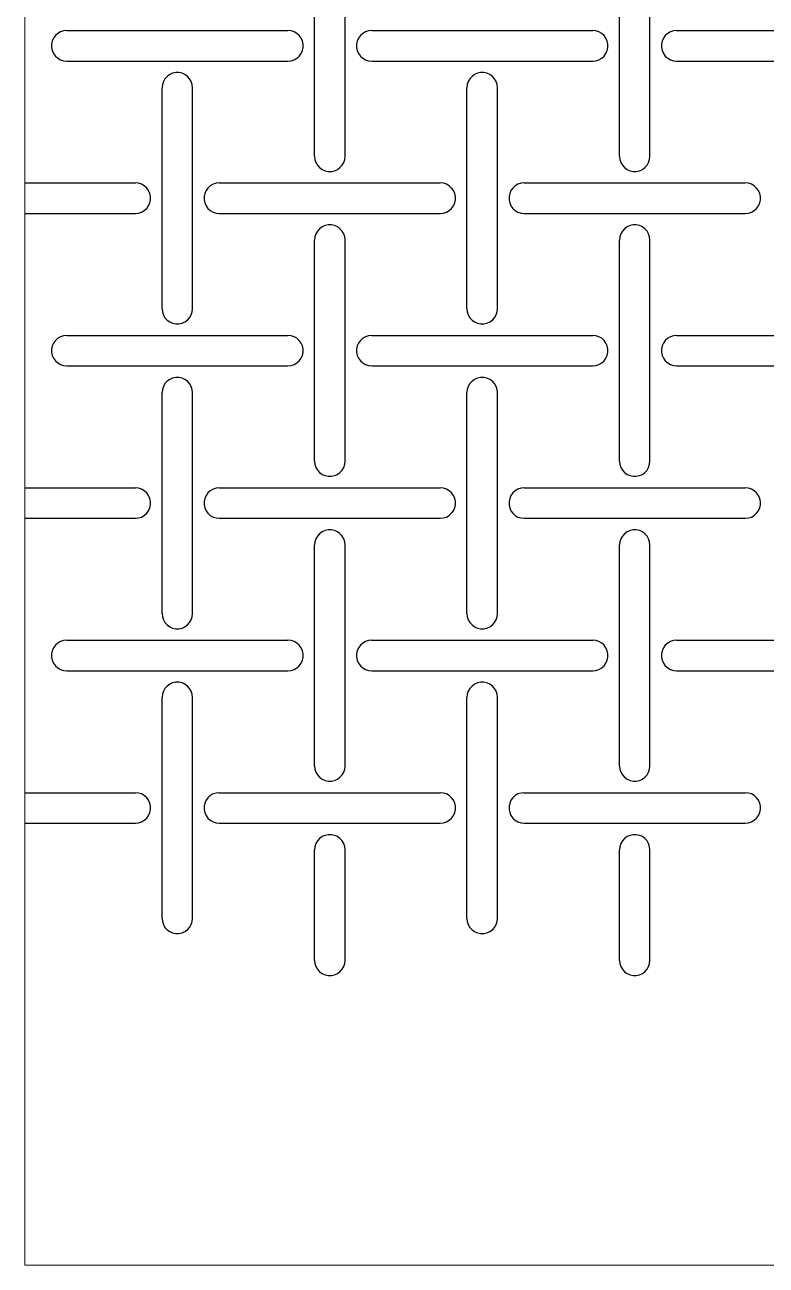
# Model space of a CAD drawing. Header units: metres. Extents: x 0 to 100, y -20 to 320.
# Drawn here: x 0 to 48.6, y -20 to 61.4 of the extents above; entities that cross this region are included whole.
import ezdxf

# ---------------------------------------------------------------- set-up
doc = ezdxf.new("R2010")
doc.units = ezdxf.units.M

msp = doc.modelspace()

# ---------------------------------------------------------------- linework, layer by layer
at = {"lineweight": 0}
for q in [(0, 320), (100, -20)]:
    msp.add_line((0, -20), q, dxfattribs=at)
for p, q in [((19, 52.75), (19, 67.25)), ((21, 52.75), (21, 67.25)), ((39, 52.75), (39, 67.25)), ((41, 52.75), (41, 67.25)), ((1.799, 60.309), (1.755, 60.105)), ((1.884, 60.5), (1.799, 60.309)), ((2.007, 60.669), (1.884, 60.5)), ((2.162, 60.809), (2.007, 60.669)), ((2.343, 60.914), (2.162, 60.809)), ((2.542, 60.978), (2.343, 60.914)), ((2.75, 61), (2.542, 60.978)), ((2.75, 61), (17.25, 61)), ((17.458, 60.978), (17.25, 61)), ((17.657, 60.914), (17.458, 60.978)), ((17.838, 60.809), (17.657, 60.914)), ((17.993, 60.669), (17.838, 60.809)), ((18.116, 60.5), (17.993, 60.669)), ((18.201, 60.309), (18.116, 60.5)), ((18.245, 60.105), (18.201, 60.309)), ((21.799, 60.309), (21.755, 60.105)), ((21.884, 60.5), (21.799, 60.309)), ((22.007, 60.669), (21.884, 60.5)), ((22.162, 60.809), (22.007, 60.669)), ((22.343, 60.914), (22.162, 60.809)), ((22.542, 60.978), (22.343, 60.914)), ((22.75, 61), (22.542, 60.978)), ((22.75, 61), (37.25, 61)), ((37.458, 60.978), (37.25, 61)), ((37.657, 60.914), (37.458, 60.978)), ((37.838, 60.809), (37.657, 60.914)), ((37.993, 60.669), (37.838, 60.809)), ((38.116, 60.5), (37.993, 60.669)), ((38.201, 60.309), (38.116, 60.5)), ((38.245, 60.105), (38.201, 60.309)), ((41.799, 60.309), (41.755, 60.105)), ((41.884, 60.5), (41.799, 60.309)), ((42.007, 60.669), (41.884, 60.5)), ((42.162, 60.809), (42.007, 60.669)), ((42.343, 60.914), (42.162, 60.809)), ((42.542, 60.978), (42.343, 60.914)), ((42.75, 61), (42.542, 60.978)), ((42.75, 61), (57.25, 61)), ((1.755, 60.105), (1.755, 59.895)), ((1.755, 59.895), (1.799, 59.691)), ((1.799, 59.691), (1.884, 59.5)), ((1.884, 59.5), (2.007, 59.331)), ((17.993, 59.331), (18.116, 59.5)), ((18.116, 59.5), (18.201, 59.691)), ((18.201, 59.691), (18.245, 59.895)), ((18.245, 59.895), (18.245, 60.105)), ((21.755, 60.105), (21.755, 59.895)), ((21.755, 59.895), (21.799, 59.691)), ((21.799, 59.691), (21.884, 59.5)), ((21.884, 59.5), (22.007, 59.331)), ((37.993, 59.331), (38.116, 59.5)), ((38.116, 59.5), (38.201, 59.691)), ((38.201, 59.691), (38.245, 59.895)), ((38.245, 59.895), (38.245, 60.105)), ((41.755, 60.105), (41.755, 59.895)), ((41.755, 59.895), (41.799, 59.691)), ((41.799, 59.691), (41.884, 59.5)), ((41.884, 59.5), (42.007, 59.331)), ((2.007, 59.331), (2.162, 59.191)), ((2.162, 59.191), (2.343, 59.086)), ((2.343, 59.086), (2.542, 59.022)), ((2.542, 59.022), (2.75, 59)), ((2.75, 59), (17.25, 59)), ((17.25, 59), (17.458, 59.022)), ((17.458, 59.022), (17.657, 59.086)), ((17.657, 59.086), (17.838, 59.191)), ((17.838, 59.191), (17.993, 59.331)), ((22.007, 59.331), (22.162, 59.191)), ((22.162, 59.191), (22.343, 59.086)), ((22.343, 59.086), (22.542, 59.022)), ((22.542, 59.022), (22.75, 59)), ((22.75, 59), (37.25, 59)), ((37.25, 59), (37.458, 59.022)), ((37.458, 59.022), (37.657, 59.086)), ((37.657, 59.086), (37.838, 59.191)), ((37.838, 59.191), (37.993, 59.331)), ((42.007, 59.331), (42.162, 59.191)), ((42.162, 59.191), (42.343, 59.086)), ((42.343, 59.086), (42.542, 59.022)), ((42.542, 59.022), (42.75, 59)), ((42.75, 59), (57.25, 59)), ((9.191, 57.838), (9.086, 57.657)), ((9.331, 57.993), (9.191, 57.838)), ((9.5, 58.116), (9.331, 57.993)), ((9.691, 58.201), (9.5, 58.116)), ((9.895, 58.245), (9.691, 58.201)), ((10.105, 58.245), (9.895, 58.245)), ((10.309, 58.201), (10.105, 58.245)), ((10.5, 58.116), (10.309, 58.201)), ((10.669, 57.993), (10.5, 58.116)), ((10.809, 57.838), (10.669, 57.993)), ((10.914, 57.657), (10.809, 57.838)), ((29.191, 57.838), (29.086, 57.657)), ((29.331, 57.993), (29.191, 57.838)), ((29.5, 58.116), (29.331, 57.993)), ((29.691, 58.201), (29.5, 58.116)), ((29.895, 58.245), (29.691, 58.201)), ((30.105, 58.245), (29.895, 58.245)), ((30.309, 58.201), (30.105, 58.245)), ((30.5, 58.116), (30.309, 58.201)), ((30.669, 57.993), (30.5, 58.116)), ((30.809, 57.838), (30.669, 57.993)), ((30.914, 57.657), (30.809, 57.838)), ((9.022, 57.458), (9, 57.25)), ((9, 42.75), (9, 57.25)), ((9.086, 57.657), (9.022, 57.458)), ((10.978, 57.458), (10.914, 57.657)), ((11, 57.25), (10.978, 57.458)), ((11, 42.75), (11, 57.25)), ((29.022, 57.458), (29, 57.25)), ((29, 42.75), (29, 57.25)), ((29.086, 57.657), (29.022, 57.458)), ((30.978, 57.458), (30.914, 57.657)), ((31, 57.25), (30.978, 57.458)), ((31, 42.75), (31, 57.25)), ((19, 52.75), (19.022, 52.542)), ((19.022, 52.542), (19.086, 52.343)), ((19.086, 52.343), (19.191, 52.162)), ((19.191, 52.162), (19.331, 52.007)), ((20.669, 52.007), (20.809, 52.162)), ((20.809, 52.162), (20.914, 52.343)), ((20.914, 52.343), (20.978, 52.542)), ((20.978, 52.542), (21, 52.75)), ((39, 52.75), (39.022, 52.542)), ((39.022, 52.542), (39.086, 52.343)), ((39.086, 52.343), (39.191, 52.162)), ((39.191, 52.162), (39.331, 52.007)), ((40.669, 52.007), (40.809, 52.162)), ((40.809, 52.162), (40.914, 52.343)), ((40.914, 52.343), (40.978, 52.542)), ((40.978, 52.542), (41, 52.75)), ((19.331, 52.007), (19.5, 51.884)), ((19.5, 51.884), (19.691, 51.799)), ((19.691, 51.799), (19.895, 51.755)), ((19.895, 51.755), (20.105, 51.755)), ((20.105, 51.755), (20.309, 51.799)), ((20.309, 51.799), (20.5, 51.884)), ((20.5, 51.884), (20.669, 52.007)), ((39.331, 52.007), (39.5, 51.884)), ((39.5, 51.884), (39.691, 51.799)), ((39.691, 51.799), (39.895, 51.755)), ((39.895, 51.755), (40.105, 51.755)), ((40.105, 51.755), (40.309, 51.799)), ((40.309, 51.799), (40.5, 51.884)), ((40.5, 51.884), (40.669, 52.007)), ((0, 51), (7.25, 51)), ((7.458, 50.978), (7.25, 51)), ((7.657, 50.914), (7.458, 50.978)), ((7.838, 50.809), (7.657, 50.914)), ((7.993, 50.669), (7.838, 50.809)), ((8.116, 50.5), (7.993, 50.669)), ((8.201, 50.309), (8.116, 50.5)), ((11.884, 50.5), (11.799, 50.309)), ((12.007, 50.669), (11.884, 50.5)), ((12.162, 50.809), (12.007, 50.669)), ((12.343, 50.914), (12.162, 50.809)), ((12.542, 50.978), (12.343, 50.914)), ((12.75, 51), (12.542, 50.978)), ((12.75, 51), (27.25, 51)), ((27.458, 50.978), (27.25, 51)), ((27.657, 50.914), (27.458, 50.978)), ((27.838, 50.809), (27.657, 50.914)), ((27.993, 50.669), (27.838, 50.809)), ((28.116, 50.5), (27.993, 50.669)), ((28.201, 50.309), (28.116, 50.5)), ((31.884, 50.5), (31.799, 50.309)), ((32.007, 50.669), (31.884, 50.5)), ((32.162, 50.809), (32.007, 50.669)), ((32.343, 50.914), (32.162, 50.809)), ((32.542, 50.978), (32.343, 50.914)), ((32.75, 51), (32.542, 50.978)), ((32.75, 51), (47.25, 51)), ((47.458, 50.978), (47.25, 51)), ((47.657, 50.914), (47.458, 50.978)), ((47.838, 50.809), (47.657, 50.914)), ((47.993, 50.669), (47.838, 50.809)), ((48.116, 50.5), (47.993, 50.669)), ((48.201, 50.309), (48.116, 50.5)), ((8.116, 49.5), (8.201, 49.691)), ((8.245, 50.105), (8.201, 50.309)), ((8.201, 49.691), (8.245, 49.895)), ((8.245, 49.895), (8.245, 50.105)), ((11.799, 50.309), (11.755, 50.105)), ((11.755, 50.105), (11.755, 49.895)), ((11.755, 49.895), (11.799, 49.691)), ((11.799, 49.691), (11.884, 49.5)), ((28.116, 49.5), (28.201, 49.691)), ((28.245, 50.105), (28.201, 50.309)), ((28.201, 49.691), (28.245, 49.895)), ((28.245, 49.895), (28.245, 50.105)), ((31.799, 50.309), (31.755, 50.105)), ((31.755, 50.105), (31.755, 49.895)), ((31.755, 49.895), (31.799, 49.691)), ((31.799, 49.691), (31.884, 49.5)), ((48.116, 49.5), (48.201, 49.691)), ((48.245, 50.105), (48.201, 50.309)), ((48.201, 49.691), (48.245, 49.895)), ((48.245, 49.895), (48.245, 50.105)), ((0, 49), (7.25, 49)), ((7.25, 49), (7.458, 49.022)), ((7.458, 49.022), (7.657, 49.086)), ((7.657, 49.086), (7.838, 49.191)), ((7.838, 49.191), (7.993, 49.331)), ((7.993, 49.331), (8.116, 49.5)), ((11.884, 49.5), (12.007, 49.331)), ((12.007, 49.331), (12.162, 49.191)), ((12.162, 49.191), (12.343, 49.086)), ((12.343, 49.086), (12.542, 49.022)), ((12.542, 49.022), (12.75, 49)), ((12.75, 49), (27.25, 49)), ((27.25, 49), (27.458, 49.022)), ((27.458, 49.022), (27.657, 49.086)), ((27.657, 49.086), (27.838, 49.191)), ((27.838, 49.191), (27.993, 49.331)), ((27.993, 49.331), (28.116, 49.5)), ((31.884, 49.5), (32.007, 49.331)), ((32.007, 49.331), (32.162, 49.191)), ((32.162, 49.191), (32.343, 49.086)), ((32.343, 49.086), (32.542, 49.022)), ((32.542, 49.022), (32.75, 49)), ((32.75, 49), (47.25, 49)), ((47.25, 49), (47.458, 49.022)), ((47.458, 49.022), (47.657, 49.086)), ((47.657, 49.086), (47.838, 49.191)), ((47.838, 49.191), (47.993, 49.331)), ((47.993, 49.331), (48.116, 49.5)), ((19.5, 48.116), (19.331, 47.993)), ((19.691, 48.201), (19.5, 48.116)), ((19.895, 48.245), (19.691, 48.201)), ((20.105, 48.245), (19.895, 48.245)), ((20.309, 48.201), (20.105, 48.245)), ((20.5, 48.116), (20.309, 48.201)), ((20.669, 47.993), (20.5, 48.116)), ((39.5, 48.116), (39.331, 47.993)), ((39.691, 48.201), (39.5, 48.116)), ((39.895, 48.245), (39.691, 48.201)), ((40.105, 48.245), (39.895, 48.245)), ((40.309, 48.201), (40.105, 48.245)), ((40.5, 48.116), (40.309, 48.201)), ((40.669, 47.993), (40.5, 48.116)), ((19.022, 47.458), (19, 47.25)), ((19, 32.75), (19, 47.25)), ((19.086, 47.657), (19.022, 47.458)), ((19.191, 47.838), (19.086, 47.657)), ((19.331, 47.993), (19.191, 47.838)), ((20.809, 47.838), (20.669, 47.993)), ((20.914, 47.657), (20.809, 47.838)), ((20.978, 47.458), (20.914, 47.657)), ((21, 47.25), (20.978, 47.458)), ((21, 32.75), (21, 47.25)), ((39.022, 47.458), (39, 47.25)), ((39, 32.75), (39, 47.25)), ((39.086, 47.657), (39.022, 47.458)), ((39.191, 47.838), (39.086, 47.657)), ((39.331, 47.993), (39.191, 47.838)), ((40.809, 47.838), (40.669, 47.993)), ((40.914, 47.657), (40.809, 47.838)), ((40.978, 47.458), (40.914, 47.657)), ((41, 47.25), (40.978, 47.458)), ((41, 32.75), (41, 47.25)), ((9, 42.75), (9.022, 42.542)), ((9.022, 42.542), (9.086, 42.343)), ((9.086, 42.343), (9.191, 42.162)), ((10.809, 42.162), (10.914, 42.343)), ((10.914, 42.343), (10.978, 42.542)), ((10.978, 42.542), (11, 42.75)), ((29, 42.75), (29.022, 42.542)), ((29.022, 42.542), (29.086, 42.343)), ((29.086, 42.343), (29.191, 42.162)), ((30.809, 42.162), (30.914, 42.343)), ((30.914, 42.343), (30.978, 42.542)), ((30.978, 42.542), (31, 42.75)), ((9.191, 42.162), (9.331, 42.007)), ((9.331, 42.007), (9.5, 41.884)), ((9.5, 41.884), (9.691, 41.799)), ((9.691, 41.799), (9.895, 41.755)), ((9.895, 41.755), (10.105, 41.755)), ((10.105, 41.755), (10.309, 41.799)), ((10.309, 41.799), (10.5, 41.884)), ((10.5, 41.884), (10.669, 42.007)), ((10.669, 42.007), (10.809, 42.162)), ((29.191, 42.162), (29.331, 42.007)), ((29.331, 42.007), (29.5, 41.884)), ((29.5, 41.884), (29.691, 41.799)), ((29.691, 41.799), (29.895, 41.755)), ((29.895, 41.755), (30.105, 41.755)), ((30.105, 41.755), (30.309, 41.799)), ((30.309, 41.799), (30.5, 41.884)), ((30.5, 41.884), (30.669, 42.007)), ((30.669, 42.007), (30.809, 42.162)), ((2.162, 40.809), (2.007, 40.669)), ((2.343, 40.914), (2.162, 40.809)), ((2.542, 40.978), (2.343, 40.914)), ((2.75, 41), (2.542, 40.978)), ((2.75, 41), (17.25, 41)), ((17.458, 40.978), (17.25, 41)), ((17.657, 40.914), (17.458, 40.978)), ((17.838, 40.809), (17.657, 40.914)), ((17.993, 40.669), (17.838, 40.809)), ((22.162, 40.809), (22.007, 40.669)), ((22.343, 40.914), (22.162, 40.809)), ((22.542, 40.978), (22.343, 40.914)), ((22.75, 41), (22.542, 40.978)), ((22.75, 41), (37.25, 41)), ((37.458, 40.978), (37.25, 41)), ((37.657, 40.914), (37.458, 40.978)), ((37.838, 40.809), (37.657, 40.914)), ((37.993, 40.669), (37.838, 40.809)), ((42.162, 40.809), (42.007, 40.669)), ((42.343, 40.914), (42.162, 40.809)), ((42.542, 40.978), (42.343, 40.914)), ((42.75, 41), (42.542, 40.978)), ((42.75, 41), (57.25, 41)), ((1.799, 40.309), (1.755, 40.105)), ((1.755, 40.105), (1.755, 39.895)), ((1.755, 39.895), (1.799, 39.691)), ((1.884, 40.5), (1.799, 40.309)), ((2.007, 40.669), (1.884, 40.5)), ((18.116, 40.5), (17.993, 40.669)), ((18.201, 40.309), (18.116, 40.5)), ((18.245, 40.105), (18.201, 40.309)), ((18.201, 39.691), (18.245, 39.895)), ((18.245, 39.895), (18.245, 40.105)), ((21.799, 40.309), (21.755, 40.105)), ((21.755, 40.105), (21.755, 39.895)), ((21.755, 39.895), (21.799, 39.691)), ((21.884, 40.5), (21.799, 40.309)), ((22.007, 40.669), (21.884, 40.5)), ((38.116, 40.5), (37.993, 40.669)), ((38.201, 40.309), (38.116, 40.5)), ((38.245, 40.105), (38.201, 40.309)), ((38.201, 39.691), (38.245, 39.895)), ((38.245, 39.895), (38.245, 40.105)), ((41.799, 40.309), (41.755, 40.105)), ((41.755, 40.105), (41.755, 39.895)), ((41.755, 39.895), (41.799, 39.691)), ((41.884, 40.5), (41.799, 40.309)), ((42.007, 40.669), (41.884, 40.5)), ((1.799, 39.691), (1.884, 39.5)), ((1.884, 39.5), (2.007, 39.331)), ((2.007, 39.331), (2.162, 39.191)), ((2.162, 39.191), (2.343, 39.086)), ((2.343, 39.086), (2.542, 39.022)), ((17.458, 39.022), (17.657, 39.086)), ((17.657, 39.086), (17.838, 39.191)), ((17.838, 39.191), (17.993, 39.331)), ((17.993, 39.331), (18.116, 39.5)), ((18.116, 39.5), (18.201, 39.691)), ((21.799, 39.691), (21.884, 39.5)), ((21.884, 39.5), (22.007, 39.331)), ((22.007, 39.331), (22.162, 39.191)), ((22.162, 39.191), (22.343, 39.086)), ((22.343, 39.086), (22.542, 39.022)), ((37.458, 39.022), (37.657, 39.086)), ((37.657, 39.086), (37.838, 39.191)), ((37.838, 39.191), (37.993, 39.331)), ((37.993, 39.331), (38.116, 39.5)), ((38.116, 39.5), (38.201, 39.691)), ((41.799, 39.691), (41.884, 39.5)), ((41.884, 39.5), (42.007, 39.331)), ((42.007, 39.331), (42.162, 39.191)), ((42.162, 39.191), (42.343, 39.086)), ((42.343, 39.086), (42.542, 39.022)), ((2.542, 39.022), (2.75, 39)), ((2.75, 39), (17.25, 39)), ((17.25, 39), (17.458, 39.022)), ((22.542, 39.022), (22.75, 39)), ((22.75, 39), (37.25, 39)), ((37.25, 39), (37.458, 39.022)), ((42.542, 39.022), (42.75, 39)), ((42.75, 39), (57.25, 39)), ((9.022, 37.458), (9, 37.25)), ((9.086, 37.657), (9.022, 37.458)), ((9.191, 37.838), (9.086, 37.657)), ((9.331, 37.993), (9.191, 37.838)), ((9.5, 38.116), (9.331, 37.993)), ((9.691, 38.201), (9.5, 38.116)), ((9.895, 38.245), (9.691, 38.201)), ((10.105, 38.245), (9.895, 38.245)), ((10.309, 38.201), (10.105, 38.245)), ((10.5, 38.116), (10.309, 38.201)), ((10.669, 37.993), (10.5, 38.116)), ((10.809, 37.838), (10.669, 37.993)), ((10.914, 37.657), (10.809, 37.838)), ((10.978, 37.458), (10.914, 37.657)), ((11, 37.25), (10.978, 37.458)), ((29.022, 37.458), (29, 37.25)), ((29.086, 37.657), (29.022, 37.458)), ((29.191, 37.838), (29.086, 37.657)), ((29.331, 37.993), (29.191, 37.838)), ((29.5, 38.116), (29.331, 37.993)), ((29.691, 38.201), (29.5, 38.116)), ((29.895, 38.245), (29.691, 38.201)), ((30.105, 38.245), (29.895, 38.245)), ((30.309, 38.201), (30.105, 38.245)), ((30.5, 38.116), (30.309, 38.201)), ((30.669, 37.993), (30.5, 38.116)), ((30.809, 37.838), (30.669, 37.993)), ((30.914, 37.657), (30.809, 37.838)), ((30.978, 37.458), (30.914, 37.657)), ((31, 37.25), (30.978, 37.458)), ((9, 22.75), (9, 37.25)), ((11, 22.75), (11, 37.25)), ((29, 22.75), (29, 37.25)), ((31, 22.75), (31, 37.25)), ((19, 32.75), (19.022, 32.542)), ((20.978, 32.542), (21, 32.75)), ((39, 32.75), (39.022, 32.542)), ((40.978, 32.542), (41, 32.75)), ((19.022, 32.542), (19.086, 32.343)), ((19.086, 32.343), (19.191, 32.162)), ((19.191, 32.162), (19.331, 32.007)), ((19.331, 32.007), (19.5, 31.884)), ((19.5, 31.884), (19.691, 31.799)), ((19.691, 31.799), (19.895, 31.755)), ((19.895, 31.755), (20.105, 31.755)), ((20.105, 31.755), (20.309, 31.799)), ((20.309, 31.799), (20.5, 31.884)), ((20.5, 31.884), (20.669, 32.007)), ((20.669, 32.007), (20.809, 32.162)), ((20.809, 32.162), (20.914, 32.343)), ((20.914, 32.343), (20.978, 32.542)), ((39.022, 32.542), (39.086, 32.343)), ((39.086, 32.343), (39.191, 32.162)), ((39.191, 32.162), (39.331, 32.007)), ((39.331, 32.007), (39.5, 31.884)), ((39.5, 31.884), (39.691, 31.799)), ((39.691, 31.799), (39.895, 31.755)), ((39.895, 31.755), (40.105, 31.755)), ((40.105, 31.755), (40.309, 31.799)), ((40.309, 31.799), (40.5, 31.884)), ((40.5, 31.884), (40.669, 32.007)), ((40.669, 32.007), (40.809, 32.162)), ((40.809, 32.162), (40.914, 32.343)), ((40.914, 32.343), (40.978, 32.542)), ((0, 31), (7.25, 31)), ((7.458, 30.978), (7.25, 31)), ((7.657, 30.914), (7.458, 30.978)), ((12.542, 30.978), (12.343, 30.914)), ((12.75, 31), (12.542, 30.978)), ((12.75, 31), (27.25, 31)), ((27.458, 30.978), (27.25, 31)), ((27.657, 30.914), (27.458, 30.978)), ((32.542, 30.978), (32.343, 30.914)), ((32.75, 31), (32.542, 30.978)), ((32.75, 31), (47.25, 31)), ((47.458, 30.978), (47.25, 31)), ((47.657, 30.914), (47.458, 30.978)), ((7.838, 30.809), (7.657, 30.914)), ((7.993, 30.669), (7.838, 30.809)), ((8.116, 30.5), (7.993, 30.669)), ((8.201, 30.309), (8.116, 30.5)), ((8.245, 30.105), (8.201, 30.309)), ((11.799, 30.309), (11.755, 30.105)), ((11.884, 30.5), (11.799, 30.309)), ((12.007, 30.669), (11.884, 30.5)), ((12.162, 30.809), (12.007, 30.669)), ((12.343, 30.914), (12.162, 30.809)), ((27.838, 30.809), (27.657, 30.914)), ((27.993, 30.669), (27.838, 30.809)), ((28.116, 30.5), (27.993, 30.669)), ((28.201, 30.309), (28.116, 30.5)), ((28.245, 30.105), (28.201, 30.309)), ((31.799, 30.309), (31.755, 30.105)), ((31.884, 30.5), (31.799, 30.309)), ((32.007, 30.669), (31.884, 30.5)), ((32.162, 30.809), (32.007, 30.669)), ((32.343, 30.914), (32.162, 30.809)), ((47.838, 30.809), (47.657, 30.914)), ((47.993, 30.669), (47.838, 30.809)), ((48.116, 30.5), (47.993, 30.669)), ((48.201, 30.309), (48.116, 30.5)), ((48.245, 30.105), (48.201, 30.309)), ((7.838, 29.191), (7.993, 29.331)), ((7.993, 29.331), (8.116, 29.5)), ((8.116, 29.5), (8.201, 29.691)), ((8.201, 29.691), (8.245, 29.895)), ((8.245, 29.895), (8.245, 30.105)), ((11.755, 30.105), (11.755, 29.895)), ((11.755, 29.895), (11.799, 29.691)), ((11.799, 29.691), (11.884, 29.5)), ((11.884, 29.5), (12.007, 29.331)), ((12.007, 29.331), (12.162, 29.191)), ((27.838, 29.191), (27.993, 29.331)), ((27.993, 29.331), (28.116, 29.5)), ((28.116, 29.5), (28.201, 29.691)), ((28.201, 29.691), (28.245, 29.895)), ((28.245, 29.895), (28.245, 30.105)), ((31.755, 30.105), (31.755, 29.895)), ((31.755, 29.895), (31.799, 29.691)), ((31.799, 29.691), (31.884, 29.5)), ((31.884, 29.5), (32.007, 29.331)), ((32.007, 29.331), (32.162, 29.191)), ((47.838, 29.191), (47.993, 29.331)), ((47.993, 29.331), (48.116, 29.5)), ((48.116, 29.5), (48.201, 29.691)), ((48.201, 29.691), (48.245, 29.895)), ((48.245, 29.895), (48.245, 30.105)), ((0, 29), (7.25, 29)), ((7.25, 29), (7.458, 29.022)), ((7.458, 29.022), (7.657, 29.086)), ((7.657, 29.086), (7.838, 29.191)), ((12.162, 29.191), (12.343, 29.086)), ((12.343, 29.086), (12.542, 29.022)), ((12.542, 29.022), (12.75, 29)), ((12.75, 29), (27.25, 29)), ((27.25, 29), (27.458, 29.022)), ((27.458, 29.022), (27.657, 29.086)), ((27.657, 29.086), (27.838, 29.191)), ((32.162, 29.191), (32.343, 29.086)), ((32.343, 29.086), (32.542, 29.022)), ((32.542, 29.022), (32.75, 29)), ((32.75, 29), (47.25, 29)), ((47.25, 29), (47.458, 29.022)), ((47.458, 29.022), (47.657, 29.086)), ((47.657, 29.086), (47.838, 29.191)), ((19.191, 27.838), (19.086, 27.657)), ((19.331, 27.993), (19.191, 27.838)), ((19.5, 28.116), (19.331, 27.993)), ((19.691, 28.201), (19.5, 28.116)), ((19.895, 28.245), (19.691, 28.201)), ((20.105, 28.245), (19.895, 28.245)), ((20.309, 28.201), (20.105, 28.245)), ((20.5, 28.116), (20.309, 28.201)), ((20.669, 27.993), (20.5, 28.116)), ((20.809, 27.838), (20.669, 27.993)), ((20.914, 27.657), (20.809, 27.838)), ((39.191, 27.838), (39.086, 27.657)), ((39.331, 27.993), (39.191, 27.838)), ((39.5, 28.116), (39.331, 27.993)), ((39.691, 28.201), (39.5, 28.116)), ((39.895, 28.245), (39.691, 28.201)), ((40.105, 28.245), (39.895, 28.245)), ((40.309, 28.201), (40.105, 28.245)), ((40.5, 28.116), (40.309, 28.201)), ((40.669, 27.993), (40.5, 28.116)), ((40.809, 27.838), (40.669, 27.993)), ((40.914, 27.657), (40.809, 27.838)), ((19.022, 27.458), (19, 27.25)), ((19, 12.75), (19, 27.25)), ((19.086, 27.657), (19.022, 27.458)), ((20.978, 27.458), (20.914, 27.657)), ((21, 27.25), (20.978, 27.458)), ((21, 12.75), (21, 27.25)), ((39.022, 27.458), (39, 27.25)), ((39, 12.75), (39, 27.25)), ((39.086, 27.657), (39.022, 27.458)), ((40.978, 27.458), (40.914, 27.657)), ((41, 27.25), (40.978, 27.458)), ((41, 12.75), (41, 27.25)), ((9, 22.75), (9.022, 22.542)), ((9.022, 22.542), (9.086, 22.343)), ((9.086, 22.343), (9.191, 22.162)), ((9.191, 22.162), (9.331, 22.007)), ((9.331, 22.007), (9.5, 21.884)), ((10.5, 21.884), (10.669, 22.007)), ((10.669, 22.007), (10.809, 22.162)), ((10.809, 22.162), (10.914, 22.343)), ((10.914, 22.343), (10.978, 22.542)), ((10.978, 22.542), (11, 22.75)), ((29, 22.75), (29.022, 22.542)), ((29.022, 22.542), (29.086, 22.343)), ((29.086, 22.343), (29.191, 22.162)), ((29.191, 22.162), (29.331, 22.007)), ((29.331, 22.007), (29.5, 21.884)), ((30.5, 21.884), (30.669, 22.007)), ((30.669, 22.007), (30.809, 22.162)), ((30.809, 22.162), (30.914, 22.343)), ((30.914, 22.343), (30.978, 22.542)), ((30.978, 22.542), (31, 22.75)), ((9.5, 21.884), (9.691, 21.799)), ((9.691, 21.799), (9.895, 21.755)), ((9.895, 21.755), (10.105, 21.755)), ((10.105, 21.755), (10.309, 21.799)), ((10.309, 21.799), (10.5, 21.884)), ((29.5, 21.884), (29.691, 21.799)), ((29.691, 21.799), (29.895, 21.755)), ((29.895, 21.755), (30.105, 21.755)), ((30.105, 21.755), (30.309, 21.799)), ((30.309, 21.799), (30.5, 21.884)), ((1.884, 20.5), (1.799, 20.309)), ((2.007, 20.669), (1.884, 20.5)), ((2.162, 20.809), (2.007, 20.669)), ((2.343, 20.914), (2.162, 20.809)), ((2.542, 20.978), (2.343, 20.914)), ((2.75, 21), (2.542, 20.978)), ((2.75, 21), (17.25, 21)), ((17.458, 20.978), (17.25, 21)), ((17.657, 20.914), (17.458, 20.978)), ((17.838, 20.809), (17.657, 20.914)), ((17.993, 20.669), (17.838, 20.809)), ((18.116, 20.5), (17.993, 20.669)), ((18.201, 20.309), (18.116, 20.5)), ((21.884, 20.5), (21.799, 20.309)), ((22.007, 20.669), (21.884, 20.5)), ((22.162, 20.809), (22.007, 20.669)), ((22.343, 20.914), (22.162, 20.809)), ((22.542, 20.978), (22.343, 20.914)), ((22.75, 21), (22.542, 20.978)), ((22.75, 21), (37.25, 21)), ((37.458, 20.978), (37.25, 21)), ((37.657, 20.914), (37.458, 20.978)), ((37.838, 20.809), (37.657, 20.914)), ((37.993, 20.669), (37.838, 20.809)), ((38.116, 20.5), (37.993, 20.669)), ((38.201, 20.309), (38.116, 20.5)), ((41.884, 20.5), (41.799, 20.309)), ((42.007, 20.669), (41.884, 20.5)), ((42.162, 20.809), (42.007, 20.669)), ((42.343, 20.914), (42.162, 20.809)), ((42.542, 20.978), (42.343, 20.914)), ((42.75, 21), (42.542, 20.978)), ((42.75, 21), (57.25, 21)), ((1.799, 20.309), (1.755, 20.105)), ((1.755, 20.105), (1.755, 19.895)), ((1.755, 19.895), (1.799, 19.691)), ((1.799, 19.691), (1.884, 19.5)), ((18.116, 19.5), (18.201, 19.691)), ((18.245, 20.105), (18.201, 20.309)), ((18.201, 19.691), (18.245, 19.895)), ((18.245, 19.895), (18.245, 20.105)), ((21.799, 20.309), (21.755, 20.105)), ((21.755, 20.105), (21.755, 19.895)), ((21.755, 19.895), (21.799, 19.691)), ((21.799, 19.691), (21.884, 19.5)), ((38.116, 19.5), (38.201, 19.691)), ((38.245, 20.105), (38.201, 20.309)), ((38.201, 19.691), (38.245, 19.895)), ((38.245, 19.895), (38.245, 20.105)), ((41.799, 20.309), (41.755, 20.105)), ((41.755, 20.105), (41.755, 19.895)), ((41.755, 19.895), (41.799, 19.691)), ((41.799, 19.691), (41.884, 19.5)), ((1.884, 19.5), (2.007, 19.331)), ((2.007, 19.331), (2.162, 19.191)), ((2.162, 19.191), (2.343, 19.086)), ((2.343, 19.086), (2.542, 19.022)), ((2.542, 19.022), (2.75, 19)), ((2.75, 19), (17.25, 19)), ((17.25, 19), (17.458, 19.022)), ((17.458, 19.022), (17.657, 19.086)), ((17.657, 19.086), (17.838, 19.191)), ((17.838, 19.191), (17.993, 19.331)), ((17.993, 19.331), (18.116, 19.5)), ((21.884, 19.5), (22.007, 19.331)), ((22.007, 19.331), (22.162, 19.191)), ((22.162, 19.191), (22.343, 19.086)), ((22.343, 19.086), (22.542, 19.022)), ((22.542, 19.022), (22.75, 19)), ((22.75, 19), (37.25, 19)), ((37.25, 19), (37.458, 19.022)), ((37.458, 19.022), (37.657, 19.086)), ((37.657, 19.086), (37.838, 19.191)), ((37.838, 19.191), (37.993, 19.331)), ((37.993, 19.331), (38.116, 19.5)), ((41.884, 19.5), (42.007, 19.331)), ((42.007, 19.331), (42.162, 19.191)), ((42.162, 19.191), (42.343, 19.086)), ((42.343, 19.086), (42.542, 19.022)), ((42.542, 19.022), (42.75, 19)), ((42.75, 19), (57.25, 19)), ((9.331, 17.993), (9.191, 17.838)), ((9.5, 18.116), (9.331, 17.993)), ((9.691, 18.201), (9.5, 18.116)), ((9.895, 18.245), (9.691, 18.201)), ((10.105, 18.245), (9.895, 18.245)), ((10.309, 18.201), (10.105, 18.245)), ((10.5, 18.116), (10.309, 18.201)), ((10.669, 17.993), (10.5, 18.116)), ((10.809, 17.838), (10.669, 17.993)), ((29.331, 17.993), (29.191, 17.838)), ((29.5, 18.116), (29.331, 17.993)), ((29.691, 18.201), (29.5, 18.116)), ((29.895, 18.245), (29.691, 18.201)), ((30.105, 18.245), (29.895, 18.245)), ((30.309, 18.201), (30.105, 18.245)), ((30.5, 18.116), (30.309, 18.201)), ((30.669, 17.993), (30.5, 18.116)), ((30.809, 17.838), (30.669, 17.993)), ((9.022, 17.458), (9, 17.25)), ((9, 2.75), (9, 17.25)), ((9.086, 17.657), (9.022, 17.458)), ((9.191, 17.838), (9.086, 17.657)), ((10.914, 17.657), (10.809, 17.838)), ((10.978, 17.458), (10.914, 17.657)), ((11, 17.25), (10.978, 17.458)), ((11, 2.75), (11, 17.25)), ((29.022, 17.458), (29, 17.25)), ((29, 2.75), (29, 17.25)), ((29.086, 17.657), (29.022, 17.458)), ((29.191, 17.838), (29.086, 17.657)), ((30.914, 17.657), (30.809, 17.838)), ((30.978, 17.458), (30.914, 17.657)), ((31, 17.25), (30.978, 17.458)), ((31, 2.75), (31, 17.25)), ((19, 12.75), (19.022, 12.542)), ((19.022, 12.542), (19.086, 12.343)), ((19.086, 12.343), (19.191, 12.162)), ((20.809, 12.162), (20.914, 12.343)), ((20.914, 12.343), (20.978, 12.542)), ((20.978, 12.542), (21, 12.75)), ((39, 12.75), (39.022, 12.542)), ((39.022, 12.542), (39.086, 12.343)), ((39.086, 12.343), (39.191, 12.162)), ((40.809, 12.162), (40.914, 12.343)), ((40.914, 12.343), (40.978, 12.542)), ((40.978, 12.542), (41, 12.75)), ((19.191, 12.162), (19.331, 12.007)), ((19.331, 12.007), (19.5, 11.884)), ((19.5, 11.884), (19.691, 11.799)), ((19.691, 11.799), (19.895, 11.755)), ((19.895, 11.755), (20.105, 11.755)), ((20.105, 11.755), (20.309, 11.799)), ((20.309, 11.799), (20.5, 11.884)), ((20.5, 11.884), (20.669, 12.007)), ((20.669, 12.007), (20.809, 12.162)), ((39.191, 12.162), (39.331, 12.007)), ((39.331, 12.007), (39.5, 11.884)), ((39.5, 11.884), (39.691, 11.799)), ((39.691, 11.799), (39.895, 11.755)), ((39.895, 11.755), (40.105, 11.755)), ((40.105, 11.755), (40.309, 11.799)), ((40.309, 11.799), (40.5, 11.884)), ((40.5, 11.884), (40.669, 12.007)), ((40.669, 12.007), (40.809, 12.162)), ((0, 11), (7.25, 11)), ((7.458, 10.978), (7.25, 11)), ((7.657, 10.914), (7.458, 10.978)), ((7.838, 10.809), (7.657, 10.914)), ((7.993, 10.669), (7.838, 10.809)), ((8.116, 10.5), (7.993, 10.669)), ((12.007, 10.669), (11.884, 10.5)), ((12.162, 10.809), (12.007, 10.669)), ((12.343, 10.914), (12.162, 10.809)), ((12.542, 10.978), (12.343, 10.914)), ((12.75, 11), (12.542, 10.978)), ((12.75, 11), (27.25, 11)), ((27.458, 10.978), (27.25, 11)), ((27.657, 10.914), (27.458, 10.978)), ((27.838, 10.809), (27.657, 10.914)), ((27.993, 10.669), (27.838, 10.809)), ((28.116, 10.5), (27.993, 10.669)), ((32.007, 10.669), (31.884, 10.5)), ((32.162, 10.809), (32.007, 10.669)), ((32.343, 10.914), (32.162, 10.809)), ((32.542, 10.978), (32.343, 10.914)), ((32.75, 11), (32.542, 10.978)), ((32.75, 11), (47.25, 11)), ((47.458, 10.978), (47.25, 11)), ((47.657, 10.914), (47.458, 10.978)), ((47.838, 10.809), (47.657, 10.914)), ((47.993, 10.669), (47.838, 10.809)), ((48.116, 10.5), (47.993, 10.669)), ((8.201, 10.309), (8.116, 10.5)), ((8.245, 10.105), (8.201, 10.309)), ((8.201, 9.691), (8.245, 9.895)), ((8.245, 9.895), (8.245, 10.105)), ((11.799, 10.309), (11.755, 10.105)), ((11.755, 10.105), (11.755, 9.895)), ((11.755, 9.895), (11.799, 9.691)), ((11.884, 10.5), (11.799, 10.309)), ((28.201, 10.309), (28.116, 10.5)), ((28.245, 10.105), (28.201, 10.309)), ((28.201, 9.691), (28.245, 9.895)), ((28.245, 9.895), (28.245, 10.105)), ((31.799, 10.309), (31.755, 10.105)), ((31.755, 10.105), (31.755, 9.895)), ((31.755, 9.895), (31.799, 9.691)), ((31.884, 10.5), (31.799, 10.309)), ((48.201, 10.309), (48.116, 10.5)), ((48.245, 10.105), (48.201, 10.309)), ((48.201, 9.691), (48.245, 9.895)), ((48.245, 9.895), (48.245, 10.105)), ((0, 9), (7.25, 9)), ((7.25, 9), (7.458, 9.022)), ((7.458, 9.022), (7.657, 9.086)), ((7.657, 9.086), (7.838, 9.191)), ((7.838, 9.191), (7.993, 9.331)), ((7.993, 9.331), (8.116, 9.5)), ((8.116, 9.5), (8.201, 9.691)), ((11.799, 9.691), (11.884, 9.5)), ((11.884, 9.5), (12.007, 9.331)), ((12.007, 9.331), (12.162, 9.191)), ((12.162, 9.191), (12.343, 9.086)), ((12.343, 9.086), (12.542, 9.022)), ((12.542, 9.022), (12.75, 9)), ((12.75, 9), (27.25, 9)), ((27.25, 9), (27.458, 9.022)), ((27.458, 9.022), (27.657, 9.086)), ((27.657, 9.086), (27.838, 9.191)), ((27.838, 9.191), (27.993, 9.331)), ((27.993, 9.331), (28.116, 9.5)), ((28.116, 9.5), (28.201, 9.691)), ((31.799, 9.691), (31.884, 9.5)), ((31.884, 9.5), (32.007, 9.331)), ((32.007, 9.331), (32.162, 9.191)), ((32.162, 9.191), (32.343, 9.086)), ((32.343, 9.086), (32.542, 9.022)), ((32.542, 9.022), (32.75, 9)), ((32.75, 9), (47.25, 9)), ((47.25, 9), (47.458, 9.022)), ((47.458, 9.022), (47.657, 9.086)), ((47.657, 9.086), (47.838, 9.191)), ((47.838, 9.191), (47.993, 9.331)), ((47.993, 9.331), (48.116, 9.5)), ((48.116, 9.5), (48.201, 9.691)), ((19.691, 8.201), (19.5, 8.116)), ((19.895, 8.245), (19.691, 8.201)), ((20.105, 8.245), (19.895, 8.245)), ((20.309, 8.201), (20.105, 8.245)), ((20.5, 8.116), (20.309, 8.201)), ((39.691, 8.201), (39.5, 8.116)), ((39.895, 8.245), (39.691, 8.201)), ((40.105, 8.245), (39.895, 8.245)), ((40.309, 8.201), (40.105, 8.245)), ((40.5, 8.116), (40.309, 8.201)), ((19.022, 7.458), (19, 7.25)), ((19.086, 7.657), (19.022, 7.458)), ((19.191, 7.838), (19.086, 7.657)), ((19.331, 7.993), (19.191, 7.838)), ((19.5, 8.116), (19.331, 7.993)), ((20.669, 7.993), (20.5, 8.116)), ((20.809, 7.838), (20.669, 7.993)), ((20.914, 7.657), (20.809, 7.838)), ((20.978, 7.458), (20.914, 7.657)), ((21, 7.25), (20.978, 7.458)), ((39.022, 7.458), (39, 7.25)), ((39.086, 7.657), (39.022, 7.458)), ((39.191, 7.838), (39.086, 7.657)), ((39.331, 7.993), (39.191, 7.838)), ((39.5, 8.116), (39.331, 7.993)), ((40.669, 7.993), (40.5, 8.116)), ((40.809, 7.838), (40.669, 7.993)), ((40.914, 7.657), (40.809, 7.838)), ((40.978, 7.458), (40.914, 7.657)), ((41, 7.25), (40.978, 7.458)), ((19, 0), (19, 7.25)), ((21, 0), (21, 7.25)), ((39, 0), (39, 7.25)), ((41, 0), (41, 7.25)), ((9, 2.75), (9.022, 2.542)), ((9.022, 2.542), (9.086, 2.343)), ((10.914, 2.343), (10.978, 2.542)), ((10.978, 2.542), (11, 2.75)), ((29, 2.75), (29.022, 2.542)), ((29.022, 2.542), (29.086, 2.343)), ((30.914, 2.343), (30.978, 2.542)), ((30.978, 2.542), (31, 2.75)), ((9.086, 2.343), (9.191, 2.162)), ((9.191, 2.162), (9.331, 2.007)), ((9.331, 2.007), (9.5, 1.884)), ((9.5, 1.884), (9.691, 1.799)), ((9.691, 1.799), (9.895, 1.755)), ((9.895, 1.755), (10.105, 1.755)), ((10.105, 1.755), (10.309, 1.799)), ((10.309, 1.799), (10.5, 1.884)), ((10.5, 1.884), (10.669, 2.007)), ((10.669, 2.007), (10.809, 2.162)), ((10.809, 2.162), (10.914, 2.343)), ((29.086, 2.343), (29.191, 2.162)), ((29.191, 2.162), (29.331, 2.007)), ((29.331, 2.007), (29.5, 1.884)), ((29.5, 1.884), (29.691, 1.799)), ((29.691, 1.799), (29.895, 1.755)), ((29.895, 1.755), (30.105, 1.755)), ((30.105, 1.755), (30.309, 1.799)), ((30.309, 1.799), (30.5, 1.884)), ((30.5, 1.884), (30.669, 2.007)), ((30.669, 2.007), (30.809, 2.162)), ((30.809, 2.162), (30.914, 2.343)), ((19, 0), (19.022, -0.208)), ((39, 0), (39.022, -0.208)), ((19.022, -0.208), (19.086, -0.407)), ((19.086, -0.407), (19.191, -0.588)), ((19.191, -0.588), (19.331, -0.743)), ((19.331, -0.743), (19.5, -0.866)), ((20.5, -0.866), (20.669, -0.743)), ((20.669, -0.743), (20.809, -0.588)), ((20.809, -0.588), (20.914, -0.407)), ((20.914, -0.407), (20.978, -0.208)), ((20.978, -0.208), (21, 0)), ((39.022, -0.208), (39.086, -0.407)), ((39.086, -0.407), (39.191, -0.588)), ((39.191, -0.588), (39.331, -0.743)), ((39.331, -0.743), (39.5, -0.866)), ((40.5, -0.866), (40.669, -0.743)), ((40.669, -0.743), (40.809, -0.588)), ((40.809, -0.588), (40.914, -0.407)), ((40.914, -0.407), (40.978, -0.208)), ((40.978, -0.208), (41, 0)), ((19.5, -0.866), (19.691, -0.951)), ((19.691, -0.951), (19.895, -0.995)), ((19.895, -0.995), (20.105, -0.995)), ((20.105, -0.995), (20.309, -0.951)), ((20.309, -0.951), (20.5, -0.866)), ((39.5, -0.866), (39.691, -0.951)), ((39.691, -0.951), (39.895, -0.995)), ((39.895, -0.995), (40.105, -0.995)), ((40.105, -0.995), (40.309, -0.951)), ((40.309, -0.951), (40.5, -0.866))]:
    msp.add_line(p, q)

doc.saveas('drawing.dxf')
